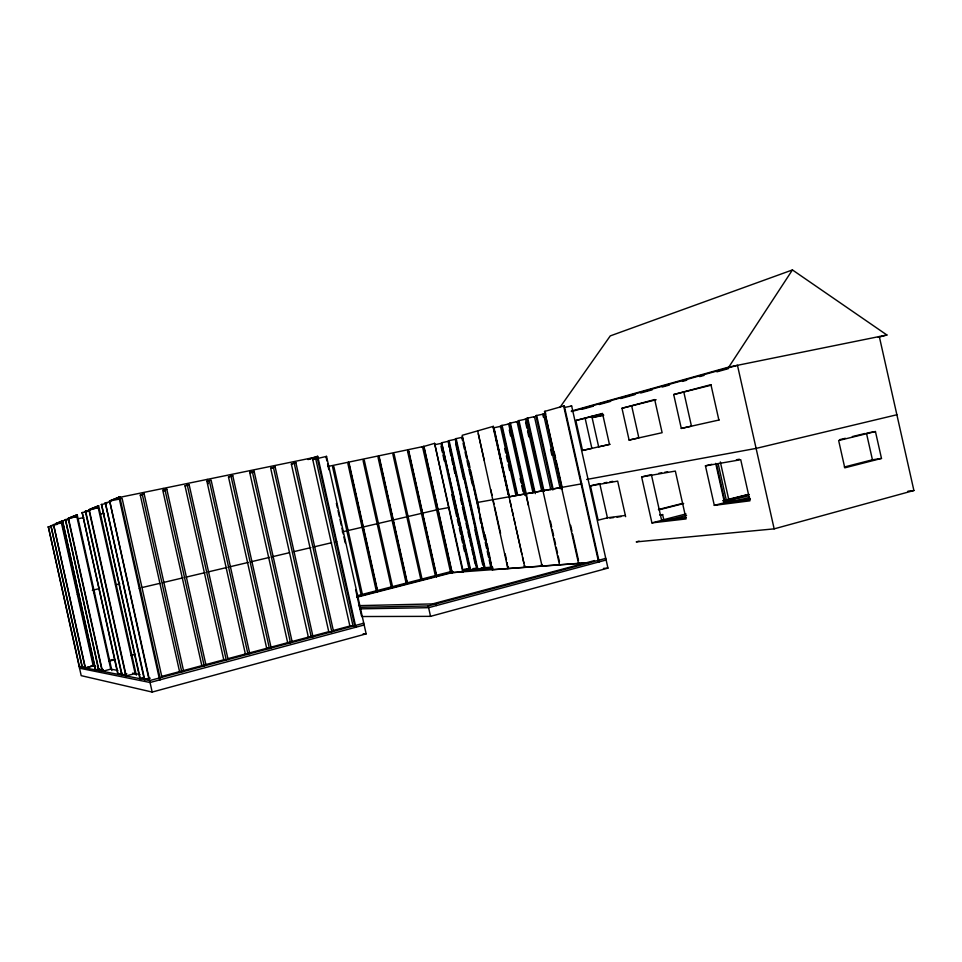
<?xml version="1.0" encoding="UTF-8"?>
<svg xmlns="http://www.w3.org/2000/svg" width="962" height="962" viewBox="0 0 962 962"><rect width="100%" height="100%" fill="white"/><g stroke="black" fill="none" stroke-linecap="round" stroke-linejoin="round"><path stroke-width="1.44" d="M571.284 411.099L728.823 367.063L792.435 269.937L886.904 334.992L878.246 337.313M559.908 407.455L610.269 335.894L792.435 269.937M315.692 458.621L353.054 626.082L349.879 626.034L312.746 459.595L326.539 456.385L366.149 633.874L152.176 692.063L81.193 675.649L48.316 526.755L79.461 666.762L81.998 666.113M84.981 666.69L82.155 667.291L50.902 525.673L82.407 667.351M85.173 667.893L53.547 524.567L85.438 667.941L93.242 665.932M61.784 521.248L55.483 523.749L61.784 521.248L93.939 665.812M99.735 668.915L95.394 669.901L62.506 520.803L95.683 669.961M102.838 669.504L98.737 670.562L65.44 519.564L99.038 670.622L103.126 669.552M68.182 518.41L76.816 516.558L68.182 518.41L102.176 671.248M77.2 514.778L70.07 517.616L77.2 514.778L111.857 670.574M117.857 674.326L82.179 512.53L118.194 674.398L121.104 673.628M126.84 673.785L121.801 675.108L85.329 511.207L90.741 510.016M88.877 509.716L98.232 507.708L88.877 509.716L125.854 675.913L135.149 673.616M98.641 505.784L90.308 509.114L98.641 505.784L136.327 675.168M143.903 677.609L139.911 678.679L101.503 504.413L140.296 678.751L144.3 677.693M149.675 678.102L144.288 679.545L105.339 502.789L144.697 679.617L150.084 678.174M149.206 680.507L109.656 500.986L152.176 692.063M119.781 496.909L110.173 500.757L119.781 496.909L160.462 679.701M61.195 523.015L53.319 524.663M118.975 499.146L109.283 501.13M142.256 494.276L181.818 671.969L179.557 671.62L140.26 495.081L144.168 493.891L183.706 671.464M144.168 493.891L140.26 495.081M163.131 488.455L163.973 491.317M164.935 489.61L162.806 490.44L201.828 665.656L204.221 665.969L164.935 489.61L166.811 489.225L206.06 665.463M164.67 490.055L166.811 489.225M187.277 485.016L226.274 660.052L223.761 659.788L185.017 485.87L189.129 484.644L228.102 659.571M189.129 484.644L185.017 485.87M207.203 479.425L208.369 483.67M209.295 480.495L248.004 654.232L245.382 654.004L206.914 481.361L211.111 480.122L249.807 653.751M230.976 476.034L269.42 648.496L266.678 648.304L228.475 476.924L232.768 475.673L271.188 648.015M232.768 475.673L228.475 476.924M249.988 470.646L250.854 473.46M252.357 471.645L290.524 642.844L287.662 642.688L249.735 472.558L254.124 471.284L292.268 642.375M254.124 471.284L249.735 472.558M273.412 467.316L311.315 637.265L308.357 637.145L270.683 468.241L275.156 466.955L313.035 636.808L310.065 636.688M275.156 466.955L270.683 468.241M294.18 463.047L331.818 631.781L328.751 631.697L291.342 463.997L295.887 462.698L333.513 631.325M295.887 462.698L291.342 463.997M308.67 459.259L317.725 456.337L355.856 627.224M308.02 459.571L317.725 456.337M317.376 458.273L312.746 459.595M326.539 456.385L325.938 456.589L326.924 460.966M450.505 572.811L463.299 571.777L434.596 443.35L421.584 447.114M588.564 562.758L492.243 569.769L462.193 435.317L493.302 426.358L509.066 496.813L562.133 487.325L556.252 461.026M579.148 563.323L578.547 563.491L544.528 411.471L564.261 405.82L599.194 561.856M434.896 444.684L440.969 443.41L469.011 568.891L462.999 570.442M441.63 442.748L470.646 569.865L476.707 568.302L448.328 441.305L441.63 442.748L470.045 569.913M448.508 440.776L449.086 440.608L477.861 569.324L483.982 567.736L455.279 439.309L448.508 440.776L477.248 569.372M455.555 438.756L462.385 437.277L491.414 567.171L484.62 568.819L455.555 438.756L456.144 438.588L485.245 568.77M494.6 433.73L493.302 427.922L493.963 427.729L509.571 497.486M517.015 495.394L501.406 425.589L502.092 425.396L517.724 495.274M525.685 494.612L509.716 423.208L510.413 423.003L526.731 495.935M534.235 492.328L518.229 420.767L518.951 420.55L535.293 493.65M543.338 491.462L526.96 418.254L527.693 418.037L544.095 491.329M552.501 489.814L535.918 415.68L536.664 415.464L553.27 489.682M448.328 441.305L449.062 447.306M462.385 437.277L461.784 437.445L462.433 440.368M499.819 426.563L500.493 426.37L515.897 495.238M507.984 424.23L508.67 424.026L524.591 495.189M516.353 421.825L517.051 421.633L533.008 492.929M524.927 419.372L525.649 419.167L541.63 490.62M533.718 416.859L534.463 416.642L550.817 489.742M560.233 488.816L543.506 414.057L542.736 414.273L543.398 417.207M570.827 406.229L571.656 406L607.948 568.109L430.543 616.353L361.628 616.534M571.5 411.58L737.469 365.307L774.157 528.86L913.9 490.512L879.304 336.532M581.89 409.355L593.398 406.156M599.158 404.545L610.678 401.346M620.682 398.569L635.004 394.588M640.728 393.001L652.188 389.814M662.217 387.025L669.372 385.04M682.443 381.409L686.748 380.206M699.663 376.623L703.968 375.42M716.882 371.837L728.366 368.638M161.412 676.478L225.024 659.451M227.922 658.669L268.434 647.835M271.296 647.065L329.136 631.589M333.477 630.423L350.829 625.781M432.539 603.92L594.564 560.557M359.572 607.323L428.222 605.952L605.759 558.381L604.906 558.441M364.165 624.987L150.048 682.503L79.533 668.205M606.132 560.004L428.607 607.683L359.908 608.862M560.112 564.718L559.523 564.874L542.953 490.788L543.542 490.644M575.829 420.502L602.513 413.419L609.463 444.444L582.527 450.457L575.829 420.502L602.176 414.021M621.981 408.261L654.701 399.579L662.121 432.708L629.1 440.067L621.981 408.261L656.132 399.747M719.131 419.985L681.3 428.427L673.701 394.54L710.942 384.668L718.879 420.045M673.701 394.54L711.327 385.149M542.027 566.029L525.877 493.807M639.117 541.125L636.231 541.895L774.157 528.86M119.3 673.953L122.21 673.184M524.819 567.291L493.302 426.358M110.762 669.143L102.477 671.308L68.446 518.302M492.243 569.769L488.876 552.092M662.842 519.913L685.978 513.936M749.602 497.318L735.798 500.889L735.93 501.515L740.079 500.444M661.628 520.382L651.382 474.615L641.63 476.948L651.923 522.895L661.628 520.382L686.002 517.52M478.475 569.059L483.369 567.784M668.325 520.117L686.555 515.391M660.377 515.163L662.626 514.586L664.117 521.212M881.493 458.429L844.78 467.845L838.648 440.524L875.444 431.541L881.493 458.429L872.438 459.8L844.335 467.003M722.727 500.697L748.737 494.348M723.472 501.022L748.713 494.528M724.566 500.817L749.037 494.528M358.092 595.478L452.152 571.26L452.453 572.57L356.878 597.234M108.838 660.653L113.167 659.535M356.926 596.693L381.902 590.247M384.487 589.586L407.852 583.561M410.594 582.852L433.814 576.863M436.688 576.118L453.21 571.861M723.785 502.2L748.34 495.863M108.79 661.243L115.392 659.595M131.097 655.483L135.486 654.413M86.472 667.556L92.977 665.872M463.624 570.177L468.434 568.939M711.856 464.297L705.447 465.848L714.309 505.363L724.518 502.729L750.36 499.398M658.405 509.535L682.936 503.306M659.054 509.812L683.657 503.547M606.878 517.845L625.276 515.476M839.682 439.67L845.321 438.299M852.368 436.58L865.042 433.489M896.873 414.754L756.108 448.4L586.688 479.461M590.452 485.858L599.771 483.633L607.431 517.833L598.136 520.177L590.452 485.858L617.676 481.12L625.637 516.666M116.691 590.644L117.484 590.464M561.531 487.469L562.133 487.325M142.472 587.445L159.945 583.321M162.855 582.623L183.045 577.825M186.159 577.116L205.134 572.63M208.057 571.933L227.044 567.448M229.87 566.774L248.304 562.421M251.142 561.748L269.576 557.395M272.426 556.721L289.514 552.681M293.795 551.671L310.882 547.618M313.648 546.969L331.601 542.724M139.274 588.491L140.115 588.287M336.051 541.943L336.784 541.762M581.721 483.826L477.765 502.404M92.304 590.271L99.591 588.564M115.512 584.848L119.781 583.85M342.292 531.878L438.059 509.523M77.333 594.408L78.03 594.239M448.953 507.551L437.758 509.583M93.795 592.832L94.516 592.664M582.527 450.457L591.87 448.364L585.197 418.518M610.124 444.264L598.653 446.837L592.063 417.436L603.535 415.007M629.1 440.067L638.852 437.89L631.745 406.204M681.3 428.427L691.462 426.154L683.898 392.412M588.431 417.159L597.907 415.151M592.219 417.688L603.631 415.271M57.311 523.124L63.276 521.861M77.826 518.831L83.802 517.556M99.675 514.261L104.088 513.311M327.922 466.474L423.953 446.38L452.176 572.691M50.673 525.769L57.407 524.314M424.014 447.763L422.811 448.015L450.444 571.705M48.1 526.851L51.96 526.046M85.329 511.207L90.428 510.149M81.878 512.65L89.526 511.002M501.406 425.589L508.67 424.026M477.669 430.88L507.876 568.638L507.118 562.626M493.302 427.922L500.493 426.37M65.175 519.672L69.577 518.698M62.253 520.899L69.324 519.372M434.596 443.35L462.77 571.921M544.528 411.471L545.141 411.351L545.791 414.273M120.202 498.809L122.126 498.412L161.953 677.284M564.634 407.443L571.656 406M206.914 481.361L208.718 480.988M104.99 502.946L110.798 501.671M101.154 504.557L106.89 503.294M535.918 415.68L543.506 414.057M526.96 418.254L534.463 416.642M518.229 420.767L525.649 419.167M509.716 423.208L517.051 421.633M564.261 405.82L563.648 405.94L598.58 562.024M117.737 497.763L314.033 457.479M728.823 367.063L886.904 334.992M867.736 432.924L875.444 431.541M604.112 482.876L606.998 482.371M609.884 481.866L612.77 481.361M658.766 473.328L661.724 472.811M664.682 472.294L667.628 471.777M736.423 459.752L739.381 459.235M641.63 476.948L675.348 471.079L686.074 518.939L651.923 522.895M705.447 465.848L740.728 459.704L749.951 500.829L714.309 505.363M723.845 502.429L750.372 499.001M727.092 502.645L730.062 502.26M734.523 501.695L737.493 501.31M741.942 500.733L744.913 500.348M609.836 518.025L613.612 517.592M616.907 517.111L621.151 516.57M659.788 514.935L662.626 514.586M907.948 491.209L913.9 490.512M464.213 569.263L470.177 568.807M473.16 568.566L477.633 568.229M482.094 567.881L492.532 567.087M462.421 570.49L493.121 568.181M507.78 567.075L508.441 567.027M524.146 565.848L524.843 565.8M541.329 564.562L542.063 564.502M451.022 572.679L585.738 562.842M603.463 568.398L607.948 568.109M358.598 605.639L436.111 603.835L436.495 605.567M363.119 623.208L363.768 623.22L149.627 680.591L79.197 666.714M363.167 633.778L366.149 633.874M91.27 665.56L95.695 666.377M110.45 669.083L117.845 670.442M132.624 673.147L140.007 674.506M866.449 433.153L872.438 459.8M720.334 461.952L728.751 499.47M718.097 463.492L726.599 501.418M716.425 463.78L724.59 500.18M715.692 463.371L724.518 502.729M554.292 452.26L555.603 458.104M570.634 525.324L571.945 531.168M572.606 534.09L578.487 560.401M545.105 413.047L562.073 488.864M550.601 449.422L551.911 455.279M550.372 521.139L551.671 526.96M552.32 529.858L553.619 535.666M554.268 538.576L555.567 544.384M556.216 547.282L557.515 553.09M558.164 556L559.463 561.808M525.577 422.282L526.875 428.114M527.537 431.024L528.835 436.856M526.202 495.25L528.463 505.363M509.295 430.086L510.606 435.954M520.117 478.463L521.103 482.864M521.753 485.798L523.063 491.666M504.725 448.52L505.711 452.91M506.361 455.832L507.671 461.688M508.333 464.622L509.644 470.478M510.028 501.118L511.315 506.878M511.952 509.752L513.239 515.512M513.888 518.386L515.175 524.134M515.812 527.02L521.933 554.34M522.57 557.226L523.857 562.974M495.25 436.628L496.548 442.436M497.198 445.334L498.496 451.142M499.146 454.052L508.237 494.708M478.318 433.802L484.211 460.149M490.752 489.43L492.063 495.286M493.374 501.13L494.023 504.064M494.684 506.986L500.577 533.345M505.158 553.847L506.469 559.704M468.626 461.495L469.925 467.34M470.574 470.238L479.401 509.728M484.956 534.583L486.267 540.44M486.916 543.326L488.227 549.218M463.083 443.278L464.393 449.11M465.043 452.032L466.342 457.864M467.003 460.774L468.302 466.606M468.951 469.528L470.262 475.36M470.911 478.27L472.21 484.102M479.713 517.64L481.012 523.472M481.661 526.394L484.595 539.514M485.245 542.424L486.556 548.256M487.205 551.178L488.516 557.01M489.165 559.92L490.464 565.752M455.663 443.855L463.492 478.848M474.891 529.882L482.72 564.874M449.711 450.216L451.01 456.048M451.671 458.97L452.97 464.802M453.619 467.712L454.93 473.557M460.461 498.34L461.772 504.172M462.421 507.094L465.355 520.214M466.005 523.136L467.316 528.968M467.965 531.89L469.264 537.722M469.925 540.632L471.224 546.464M471.873 549.386L473.184 555.218M473.833 558.14L475.132 563.972M441.065 446.488L442.364 452.32M443.025 455.23L444.324 461.063M451.815 494.588L456.697 516.462M457.359 519.372L458.658 525.204M459.307 528.114L460.618 533.946M461.267 536.868L462.566 542.7M463.215 545.61L464.526 551.442M423.713 446.452L451.924 572.715M436.532 575.276L408.766 450.962L407.551 451.214L435.329 575.589M428.222 605.952L430.543 616.353M422.017 579.016L394.107 454.04L392.881 454.292L420.803 579.328M407.347 582.792L379.293 457.142L378.042 457.407L406.12 583.116M392.52 586.616L364.309 460.293L363.059 460.557L391.269 586.94M377.525 590.476L349.182 463.468L347.907 463.732L376.274 590.8M362.373 594.372L333.874 466.678L332.587 466.943L361.111 594.708M327.573 463.9L328.872 469.745M336.375 503.354L337.361 507.744M338.011 510.666L339.309 516.51M339.971 519.432L341.269 525.276M341.919 528.21L343.23 534.054M343.879 536.976L345.19 542.821M355.615 589.586L361.496 615.896M316.979 456.493L355.122 627.416M118.927 497.089L159.62 679.93M97.847 505.952L135.221 673.917M89.189 509.583L126.214 675.973M85.63 511.075L122.15 675.18M76.455 514.935L110.81 669.324M61.099 521.392L93.254 665.993M348.448 462.181L377.429 591.979L348.448 462.181M378.595 455.88L407.263 584.283L378.595 455.88M408.092 449.699L436.471 576.743L408.092 449.699"/></g></svg>
